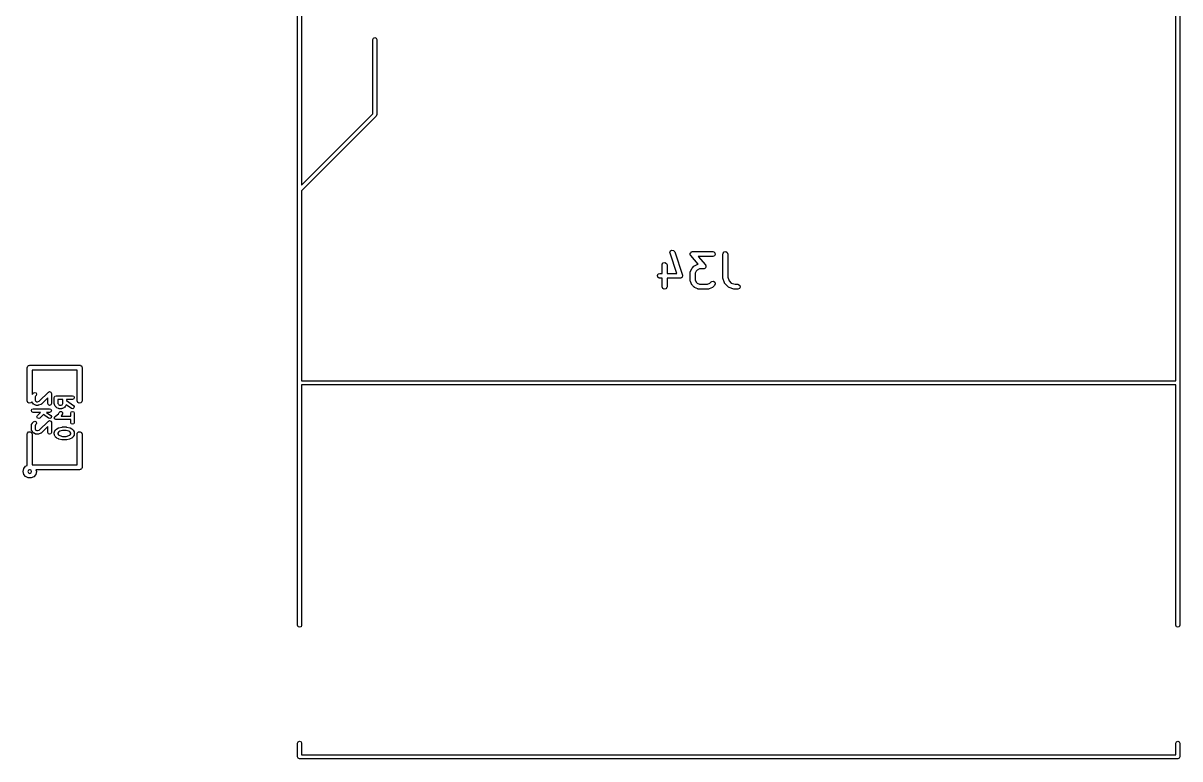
# Model space of a CAD drawing. Extents: x 0.59 to 3.09, y 0.01 to 3.59.
# Drawn here: x 0.587 to 1.979, y 0.014 to 0.899 of the extents above; entities that cross this region are included whole.
import ezdxf

# ---------------------------------------------------------------- set-up
doc = ezdxf.new("R2010")
doc.units = 0
doc.header["$MEASUREMENT"] = 0
doc.layers.add('BLACK', color=7, linetype='CONTINUOUS')

msp = doc.modelspace()

# ---------------------------------------------------------------- linework, layer by layer
at = {"layer": 'BLACK', "linetype": 'CONTINUOUS'}
for p, q in [((1.97402, 0.469094), (1.97402, 1.32972)), ((1.97874, 1.32972), (1.97874, 0.175)), ((0.917323, 0.175), (0.917323, 1.14862)), ((0.922047, 1.14764), (0.922047, 0.704325)), ((1.00787, 0.879724), (1.00857, 0.881395)), ((1.00787, 0.790152), (1.00787, 0.879724)), ((1.00857, 0.881395), (1.01024, 0.882087)), ((1.01024, 0.882087), (1.01191, 0.881395)), ((1.01191, 0.881395), (1.0126, 0.879724)), ((1.0126, 0.879724), (1.0126, 0.789173)), ((0.922047, 0.704325), (1.00787, 0.790152)), ((1.01191, 0.787503), (0.922047, 0.697644)), ((1.01233, 0.788528), (1.01191, 0.787503)), ((1.0126, 0.789173), (1.01233, 0.788528)), ((0.922047, 0.697644), (0.922047, 0.469094)), ((1.36592, 0.625394), (1.3677, 0.626355)), ((1.3677, 0.626355), (1.36967, 0.62595)), ((1.36518, 0.623515), (1.36592, 0.625394)), ((1.36533, 0.622501), (1.36518, 0.623515)), ((1.37341, 0.598266), (1.36533, 0.622501)), ((1.36967, 0.62595), (1.37093, 0.624368)), ((1.37093, 0.624368), (1.3803, 0.596247)), ((1.38959, 0.622073), (1.38971, 0.622277)), ((1.38973, 0.621289), (1.38959, 0.622073)), ((1.38971, 0.622512), (1.3902, 0.623132)), ((1.38971, 0.622277), (1.38971, 0.622512)), ((1.38975, 0.620493), (1.38973, 0.621289)), ((1.38992, 0.620204), (1.38975, 0.620493)), ((1.38994, 0.620083), (1.38992, 0.620204)), ((1.39005, 0.619995), (1.38994, 0.620083)), ((1.39028, 0.619615), (1.39005, 0.619995)), ((1.3902, 0.623132), (1.3906, 0.623822)), ((1.39924, 0.60937), (1.39028, 0.619615)), ((1.3906, 0.623822), (1.39082, 0.623902)), ((1.39082, 0.623902), (1.39097, 0.624086)), ((1.39097, 0.624086), (1.39175, 0.62424)), ((1.39175, 0.62424), (1.3925, 0.624513)), ((1.3925, 0.624513), (1.41687, 0.624513)), ((1.41687, 0.618607), (1.39901, 0.618607)), ((1.39901, 0.618607), (1.40785, 0.608506)), ((1.41687, 0.624513), (1.41788, 0.624335)), ((1.41877, 0.619298), (1.41687, 0.618607)), ((1.41788, 0.624335), (1.41943, 0.623036)), ((1.41978, 0.621047), (1.41877, 0.619298)), ((1.41943, 0.623036), (1.41978, 0.621047)), ((1.42892, 0.62156), (1.4291, 0.62257)), ((1.42892, 0.593438), (1.42892, 0.62156)), ((1.4291, 0.62257), (1.43039, 0.624117)), ((1.43039, 0.624117), (1.43238, 0.624468)), ((1.43238, 0.624468), (1.43413, 0.623458)), ((1.43413, 0.623458), (1.43482, 0.62156)), ((1.43482, 0.62156), (1.43482, 0.593917)), ((1.3558, 0.608436), (1.35598, 0.609446)), ((1.3558, 0.598266), (1.3558, 0.608436)), ((1.35598, 0.609446), (1.35728, 0.610994)), ((1.35728, 0.610994), (1.35927, 0.611344)), ((1.35927, 0.611344), (1.36102, 0.610334)), ((1.36102, 0.610334), (1.36171, 0.608436)), ((1.36171, 0.608436), (1.36171, 0.598266)), ((1.38955, 0.599063), (1.38973, 0.600073)), ((1.38955, 0.589689), (1.38955, 0.599063)), ((1.38973, 0.600073), (1.38984, 0.600208)), ((1.38984, 0.600208), (1.38986, 0.600383)), ((1.38986, 0.600383), (1.39173, 0.604133)), ((1.39173, 0.604133), (1.39226, 0.604842)), ((1.39226, 0.604842), (1.39229, 0.6049)), ((1.39229, 0.6049), (1.39416, 0.606775)), ((1.39416, 0.606775), (1.39489, 0.607281)), ((1.39489, 0.607281), (1.39493, 0.607328)), ((1.39493, 0.607328), (1.39868, 0.609203)), ((1.3968, 0.601063), (1.39545, 0.598366)), ((1.398, 0.60226), (1.3968, 0.601063)), ((1.4007, 0.603609), (1.398, 0.60226)), ((1.39868, 0.609203), (1.39924, 0.60937)), ((1.40562, 0.603609), (1.4007, 0.603609)), ((1.40637, 0.603881), (1.40562, 0.603609)), ((1.40715, 0.604036), (1.40637, 0.603881)), ((1.4073, 0.604219), (1.40715, 0.604036)), ((1.40752, 0.6043), (1.4073, 0.604219)), ((1.40792, 0.604989), (1.40752, 0.6043)), ((1.40785, 0.608506), (1.40808, 0.608126)), ((1.40842, 0.605609), (1.40792, 0.604989)), ((1.40808, 0.608126), (1.40818, 0.608038)), ((1.40818, 0.608038), (1.4082, 0.607918)), ((1.4082, 0.607918), (1.40838, 0.607629)), ((1.40838, 0.607629), (1.40839, 0.606833)), ((1.40839, 0.606833), (1.40853, 0.606049)), ((1.40853, 0.606049), (1.40841, 0.605845)), ((1.40841, 0.605845), (1.40842, 0.605609)), ((1.35022, 0.595826), (1.35123, 0.597575)), ((1.35057, 0.593837), (1.35022, 0.595826)), ((1.35212, 0.592538), (1.35057, 0.593837)), ((1.35123, 0.597575), (1.35313, 0.598266)), ((1.35313, 0.59236), (1.35212, 0.592538)), ((1.35313, 0.598266), (1.3558, 0.598266)), ((1.3558, 0.59236), (1.35313, 0.59236)), ((1.3558, 0.58219), (1.3558, 0.59236)), ((1.36171, 0.598266), (1.37341, 0.598266)), ((1.3775, 0.59236), (1.36171, 0.59236)), ((1.36171, 0.59236), (1.36171, 0.58219)), ((1.37771, 0.592438), (1.3775, 0.59236)), ((1.37794, 0.592392), (1.37771, 0.592438)), ((1.37864, 0.592776), (1.37794, 0.592392)), ((1.3794, 0.593051), (1.37864, 0.592776)), ((1.37951, 0.593247), (1.3794, 0.593051)), ((1.37971, 0.593354), (1.37951, 0.593247)), ((1.38001, 0.594103), (1.37971, 0.593354)), ((1.38041, 0.5948), (1.38001, 0.594103)), ((1.3803, 0.596247), (1.38045, 0.595232)), ((1.38045, 0.595232), (1.38037, 0.595023)), ((1.38037, 0.595023), (1.38041, 0.5948)), ((1.38961, 0.589523), (1.38955, 0.589689)), ((1.38957, 0.589351), (1.38961, 0.589523)), ((1.38986, 0.588368), (1.38957, 0.589351)), ((1.39173, 0.584619), (1.38986, 0.588368)), ((1.39178, 0.584574), (1.39173, 0.584619)), ((1.39229, 0.583851), (1.39178, 0.584574)), ((1.39545, 0.598366), (1.39545, 0.590386)), ((1.39545, 0.590386), (1.3968, 0.587688)), ((1.3968, 0.587688), (1.398, 0.586491)), ((1.398, 0.586491), (1.4007, 0.585143)), ((1.4007, 0.585143), (1.41055, 0.585143)), ((1.41055, 0.585143), (1.41325, 0.586491)), ((1.41325, 0.586491), (1.41478, 0.588027)), ((1.41478, 0.588027), (1.41562, 0.588615)), ((1.41562, 0.588615), (1.41764, 0.588791)), ((1.41764, 0.588791), (1.41929, 0.587633)), ((1.41981, 0.585682), (1.41896, 0.583851)), ((1.41929, 0.587633), (1.41981, 0.585682)), ((1.42894, 0.593378), (1.42892, 0.593438)), ((1.42907, 0.592505), (1.42894, 0.593378)), ((1.43094, 0.58688), (1.42907, 0.592505)), ((1.43105, 0.586742), (1.43094, 0.58688)), ((1.43107, 0.586566), (1.43105, 0.586742)), ((1.43166, 0.585726), (1.43107, 0.586566)), ((1.43541, 0.581977), (1.43166, 0.585726)), ((1.43482, 0.593917), (1.43633, 0.589409)), ((1.43633, 0.589409), (1.43909, 0.586645)), ((1.43909, 0.586645), (1.4436, 0.585143)), ((1.4436, 0.585143), (1.44687, 0.585143)), ((1.44687, 0.585143), (1.44788, 0.584964)), ((1.44788, 0.584964), (1.44943, 0.583666)), ((1.35649, 0.580292), (1.3558, 0.58219)), ((1.35824, 0.579282), (1.35649, 0.580292)), ((1.36023, 0.579633), (1.35824, 0.579282)), ((1.36153, 0.58118), (1.36023, 0.579633)), ((1.36171, 0.58219), (1.36153, 0.58118)), ((1.39416, 0.581977), (1.39229, 0.583851)), ((1.39422, 0.581949), (1.39416, 0.581977)), ((1.39493, 0.581424), (1.39422, 0.581949)), ((1.39868, 0.579549), (1.39493, 0.581424)), ((1.39885, 0.579529), (1.39868, 0.579549)), ((1.39899, 0.579415), (1.39885, 0.579529)), ((1.4, 0.579237), (1.39899, 0.579415)), ((1.41125, 0.579237), (1.4, 0.579237)), ((1.41141, 0.579297), (1.41125, 0.579237)), ((1.41159, 0.579256), (1.41141, 0.579297)), ((1.41257, 0.579549), (1.41159, 0.579256)), ((1.41632, 0.581424), (1.41257, 0.579549)), ((1.41636, 0.58147), (1.41632, 0.581424)), ((1.41709, 0.581977), (1.41636, 0.58147)), ((1.41896, 0.583851), (1.41709, 0.581977)), ((1.43557, 0.581902), (1.43541, 0.581977)), ((1.43566, 0.581752), (1.43557, 0.581902)), ((1.43656, 0.581263), (1.43566, 0.581752)), ((1.44219, 0.579389), (1.43656, 0.581263)), ((1.44225, 0.57939), (1.44219, 0.579389)), ((1.44312, 0.579237), (1.44225, 0.57939)), ((1.44687, 0.579237), (1.44312, 0.579237)), ((1.44877, 0.579928), (1.44687, 0.579237)), ((1.44978, 0.581677), (1.44877, 0.579928)), ((1.44943, 0.583666), (1.44978, 0.581677)), ((0.592718, 0.486598), (0.593102, 0.487262)), ((0.593102, 0.487262), (0.593352, 0.487353)), ((0.593352, 0.487353), (0.593524, 0.487557)), ((0.593524, 0.487557), (0.594279, 0.48769)), ((0.594279, 0.48769), (0.595, 0.487953)), ((0.595, 0.487953), (0.655, 0.487953)), ((0.655, 0.487953), (0.655384, 0.487885)), ((0.655384, 0.487885), (0.655513, 0.487908)), ((0.655513, 0.487908), (0.655626, 0.487842)), ((0.655626, 0.487842), (0.65601, 0.487775)), ((0.65601, 0.487775), (0.656598, 0.487282)), ((0.656598, 0.487282), (0.657262, 0.486898)), ((0.592047, 0.485), (0.592115, 0.485384)), ((0.592047, 0.445), (0.592047, 0.485)), ((0.592092, 0.485513), (0.592158, 0.485626)), ((0.592115, 0.485384), (0.592092, 0.485513)), ((0.592158, 0.485626), (0.592225, 0.48601)), ((0.592225, 0.48601), (0.592718, 0.486598)), ((0.652047, 0.482047), (0.597953, 0.482047)), ((0.597953, 0.482047), (0.597953, 0.452458)), ((0.652047, 0.445), (0.652047, 0.482047)), ((0.657262, 0.486898), (0.657353, 0.486648)), ((0.657353, 0.486648), (0.657557, 0.486476)), ((0.657557, 0.486476), (0.65769, 0.485721)), ((0.65769, 0.485721), (0.657953, 0.485)), ((0.657953, 0.485), (0.657953, 0.445)), ((0.922047, 0.469094), (1.97402, 0.469094)), ((1.97402, 0.46437), (0.922047, 0.46437)), ((0.922047, 0.46437), (0.922047, 0.175)), ((1.97402, 0.175), (1.97402, 0.46437)), ((0.597953, 0.452458), (0.598227, 0.453007)), ((0.598227, 0.453007), (0.598494, 0.453239)), ((0.598494, 0.453239), (0.59863, 0.453566)), ((0.59863, 0.453566), (0.599568, 0.454504)), ((0.599568, 0.454504), (0.601088, 0.455133)), ((0.601088, 0.455133), (0.602608, 0.454504)), ((0.601917, 0.450772), (0.601362, 0.449661)), ((0.601362, 0.449661), (0.601362, 0.445986)), ((0.601362, 0.445986), (0.601917, 0.444876)), ((0.602608, 0.451463), (0.601917, 0.450772)), ((0.602608, 0.454504), (0.603238, 0.452983)), ((0.603238, 0.452983), (0.602608, 0.451463)), ((0.606493, 0.444544), (0.617392, 0.455442)), ((0.616762, 0.448731), (0.609175, 0.441144)), ((0.616762, 0.441726), (0.616762, 0.448731)), ((0.617392, 0.455442), (0.618912, 0.456071)), ((0.618912, 0.456071), (0.620432, 0.455442)), ((0.620432, 0.455442), (0.621062, 0.453921)), ((0.621062, 0.453921), (0.621062, 0.441726)), ((0.624562, 0.448921), (0.625192, 0.450442)), ((0.624562, 0.441417), (0.624562, 0.448921)), ((0.625192, 0.450442), (0.626712, 0.451071)), ((0.626712, 0.451071), (0.646412, 0.451071)), ((0.628862, 0.446771), (0.628862, 0.441924)), ((0.634881, 0.446771), (0.628862, 0.446771)), ((0.634881, 0.441924), (0.634881, 0.446771)), ((0.646412, 0.446771), (0.639181, 0.446771)), ((0.639181, 0.446771), (0.639181, 0.44535)), ((0.639181, 0.44535), (0.647645, 0.439426)), ((0.646412, 0.451071), (0.647932, 0.450442)), ((0.647932, 0.447401), (0.646412, 0.446771)), ((0.647932, 0.450442), (0.648562, 0.448921)), ((0.648562, 0.448921), (0.647932, 0.447401)), ((0.592738, 0.443102), (0.592047, 0.445)), ((0.594487, 0.442092), (0.592738, 0.443102)), ((0.596476, 0.442443), (0.594487, 0.442092)), ((0.597635, 0.443824), (0.596476, 0.442443)), ((0.597062, 0.433283), (0.597692, 0.434804)), ((0.597692, 0.431763), (0.597062, 0.433283)), ((0.598227, 0.442641), (0.597635, 0.443824)), ((0.597692, 0.434804), (0.599212, 0.435433)), ((0.599212, 0.431133), (0.597692, 0.431763)), ((0.598494, 0.442409), (0.598227, 0.442641)), ((0.59863, 0.442082), (0.598494, 0.442409)), ((0.599568, 0.441144), (0.59863, 0.442082)), ((0.599212, 0.435433), (0.618912, 0.435433)), ((0.599895, 0.441009), (0.599568, 0.441144)), ((0.600127, 0.440741), (0.599895, 0.441009)), ((0.602003, 0.439803), (0.600127, 0.440741)), ((0.601917, 0.444876), (0.602362, 0.444431)), ((0.602502, 0.439768), (0.602003, 0.439803)), ((0.602362, 0.444431), (0.603472, 0.443876)), ((0.602964, 0.439576), (0.602502, 0.439768)), ((0.60484, 0.439576), (0.602964, 0.439576)), ((0.603472, 0.443876), (0.604492, 0.443876)), ((0.604492, 0.443876), (0.606493, 0.444544)), ((0.605167, 0.439712), (0.60484, 0.439576)), ((0.60552, 0.439687), (0.605167, 0.439712)), ((0.608335, 0.440625), (0.60552, 0.439687)), ((0.608713, 0.440953), (0.608335, 0.440625)), ((0.609175, 0.441144), (0.608713, 0.440953)), ((0.617392, 0.440206), (0.616762, 0.441726)), ((0.618912, 0.439576), (0.617392, 0.440206)), ((0.620432, 0.440206), (0.618912, 0.439576)), ((0.618912, 0.435433), (0.620432, 0.434804)), ((0.620432, 0.431763), (0.618912, 0.431133)), ((0.621062, 0.441726), (0.620432, 0.440206)), ((0.620432, 0.434804), (0.621062, 0.433283)), ((0.621062, 0.433283), (0.620432, 0.431763)), ((0.624753, 0.440954), (0.624562, 0.441417)), ((0.624789, 0.440455), (0.624753, 0.440954)), ((0.625727, 0.438579), (0.624789, 0.440455)), ((0.625994, 0.438347), (0.625727, 0.438579)), ((0.62613, 0.43802), (0.625994, 0.438347)), ((0.627068, 0.437082), (0.62613, 0.43802)), ((0.627395, 0.436947), (0.627068, 0.437082)), ((0.627627, 0.436679), (0.627395, 0.436947)), ((0.629503, 0.435741), (0.627627, 0.436679)), ((0.628862, 0.441924), (0.629417, 0.440814)), ((0.629417, 0.440814), (0.629862, 0.440369)), ((0.630002, 0.435706), (0.629503, 0.435741)), ((0.629862, 0.440369), (0.630972, 0.439814)), ((0.630464, 0.435514), (0.630002, 0.435706)), ((0.630417, 0.431121), (0.631661, 0.432199)), ((0.633279, 0.435514), (0.630464, 0.435514)), ((0.630972, 0.439814), (0.632771, 0.439814)), ((0.631661, 0.432199), (0.633302, 0.432083)), ((0.632771, 0.439814), (0.633881, 0.440369)), ((0.633741, 0.435706), (0.633279, 0.435514)), ((0.633302, 0.432083), (0.63438, 0.430839)), ((0.63424, 0.435741), (0.633741, 0.435706)), ((0.633881, 0.440369), (0.634326, 0.440814)), ((0.636116, 0.436679), (0.63424, 0.435741)), ((0.634326, 0.440814), (0.634881, 0.441924)), ((0.636348, 0.436947), (0.636116, 0.436679)), ((0.636675, 0.437082), (0.636348, 0.436947)), ((0.637613, 0.43802), (0.636675, 0.437082)), ((0.637749, 0.438347), (0.637613, 0.43802)), ((0.638016, 0.438579), (0.637749, 0.438347)), ((0.638882, 0.440311), (0.638016, 0.438579)), ((0.645179, 0.435903), (0.638882, 0.440311)), ((0.644262, 0.43016), (0.644892, 0.43168)), ((0.644892, 0.43168), (0.646412, 0.43231)), ((0.646786, 0.435547), (0.645179, 0.435903)), ((0.646412, 0.43231), (0.647932, 0.43168)), ((0.648173, 0.436431), (0.646786, 0.435547)), ((0.647645, 0.439426), (0.648529, 0.438038)), ((0.647932, 0.43168), (0.648562, 0.43016)), ((0.648529, 0.438038), (0.648173, 0.436431)), ((0.652738, 0.443102), (0.652047, 0.445)), ((0.654487, 0.442092), (0.652738, 0.443102)), ((0.656476, 0.442443), (0.654487, 0.442092)), ((0.657775, 0.44399), (0.656476, 0.442443)), ((0.657953, 0.445), (0.657775, 0.44399)), ((0.597289, 0.416421), (0.598227, 0.418297)), ((0.598227, 0.418297), (0.598494, 0.418529)), ((0.598494, 0.418529), (0.59863, 0.418856)), ((0.59863, 0.418856), (0.599568, 0.419794)), ((0.608093, 0.431133), (0.599212, 0.431133)), ((0.599568, 0.419794), (0.601088, 0.420424)), ((0.601088, 0.420424), (0.602608, 0.419794)), ((0.602608, 0.419794), (0.603238, 0.418274)), ((0.603238, 0.418274), (0.602608, 0.416754)), ((0.603629, 0.425779), (0.604258, 0.427299)), ((0.604258, 0.424258), (0.603629, 0.425779)), ((0.604258, 0.427299), (0.608093, 0.431133)), ((0.605779, 0.423629), (0.604258, 0.424258)), ((0.607299, 0.424258), (0.605779, 0.423629)), ((0.606493, 0.409834), (0.617392, 0.420732)), ((0.611609, 0.428568), (0.607299, 0.424258)), ((0.617622, 0.424059), (0.611609, 0.428568)), ((0.618912, 0.431133), (0.615356, 0.431133)), ((0.615356, 0.431133), (0.620202, 0.427499)), ((0.617392, 0.420732), (0.618912, 0.421362)), ((0.619216, 0.42365), (0.617622, 0.424059)), ((0.618912, 0.421362), (0.620432, 0.420732)), ((0.620632, 0.424489), (0.619216, 0.42365)), ((0.620202, 0.427499), (0.62104, 0.426083)), ((0.620432, 0.420732), (0.621062, 0.419212)), ((0.62104, 0.426083), (0.620632, 0.424489)), ((0.621062, 0.419212), (0.621062, 0.407017)), ((0.624562, 0.424531), (0.624647, 0.424736)), ((0.624801, 0.423952), (0.624562, 0.424531)), ((0.624604, 0.424953), (0.624952, 0.425473)), ((0.624647, 0.424736), (0.624604, 0.424953)), ((0.624923, 0.423338), (0.624801, 0.423952)), ((0.625107, 0.423215), (0.624923, 0.423338)), ((0.624952, 0.425473), (0.625192, 0.426051)), ((0.625192, 0.423011), (0.625107, 0.423215)), ((0.625192, 0.426051), (0.625396, 0.426136)), ((0.62577, 0.422771), (0.625192, 0.423011)), ((0.625396, 0.426136), (0.625519, 0.42632)), ((0.625519, 0.42632), (0.628157, 0.428078)), ((0.62629, 0.422423), (0.62577, 0.422771)), ((0.626507, 0.422466), (0.62629, 0.422423)), ((0.626712, 0.422381), (0.626507, 0.422466)), ((0.644262, 0.422381), (0.626712, 0.422381)), ((0.628157, 0.428078), (0.629635, 0.429557)), ((0.629635, 0.429557), (0.630417, 0.431121)), ((0.632923, 0.426763), (0.632841, 0.426681)), ((0.632841, 0.426681), (0.644262, 0.426681)), ((0.633058, 0.42709), (0.632923, 0.426763)), ((0.633325, 0.427322), (0.633058, 0.42709)), ((0.634263, 0.429198), (0.633325, 0.427322)), ((0.63438, 0.430839), (0.634263, 0.429198)), ((0.644262, 0.426681), (0.644262, 0.43016)), ((0.644262, 0.418902), (0.644262, 0.422381)), ((0.644892, 0.417382), (0.644262, 0.418902)), ((0.648562, 0.418902), (0.647932, 0.417382)), ((0.648562, 0.43016), (0.648562, 0.418902)), ((0.592047, 0.405), (0.592225, 0.40601)), ((0.592047, 0.367183), (0.592047, 0.405)), ((0.592225, 0.40601), (0.593524, 0.407557)), ((0.593524, 0.407557), (0.595513, 0.407908)), ((0.595513, 0.407908), (0.597262, 0.406898)), ((0.597062, 0.41546), (0.597253, 0.415922)), ((0.597062, 0.410769), (0.597062, 0.41546)), ((0.597253, 0.410307), (0.597062, 0.410769)), ((0.597253, 0.415922), (0.597289, 0.416421)), ((0.597289, 0.409808), (0.597253, 0.410307)), ((0.597262, 0.406898), (0.597953, 0.405)), ((0.598227, 0.407931), (0.597289, 0.409808)), ((0.597953, 0.405), (0.597953, 0.367953)), ((0.598494, 0.407699), (0.598227, 0.407931)), ((0.59863, 0.407373), (0.598494, 0.407699)), ((0.599568, 0.406435), (0.59863, 0.407373)), ((0.599895, 0.406299), (0.599568, 0.406435)), ((0.600127, 0.406032), (0.599895, 0.406299)), ((0.602003, 0.405094), (0.600127, 0.406032)), ((0.601917, 0.416062), (0.601362, 0.414952)), ((0.601362, 0.414952), (0.601362, 0.411277)), ((0.601362, 0.411277), (0.601917, 0.410166)), ((0.602608, 0.416754), (0.601917, 0.416062)), ((0.601917, 0.410166), (0.602362, 0.409722)), ((0.602502, 0.405058), (0.602003, 0.405094)), ((0.602362, 0.409722), (0.603472, 0.409167)), ((0.602964, 0.404867), (0.602502, 0.405058)), ((0.60484, 0.404867), (0.602964, 0.404867)), ((0.603472, 0.409167), (0.604492, 0.409167)), ((0.604492, 0.409167), (0.606493, 0.409834)), ((0.605167, 0.405002), (0.60484, 0.404867)), ((0.60552, 0.404977), (0.605167, 0.405002)), ((0.608335, 0.405915), (0.60552, 0.404977)), ((0.608713, 0.406243), (0.608335, 0.405915)), ((0.609175, 0.406434), (0.608713, 0.406243)), ((0.616762, 0.414021), (0.609175, 0.406434)), ((0.616762, 0.407017), (0.616762, 0.414021)), ((0.617392, 0.405496), (0.616762, 0.407017)), ((0.618912, 0.404867), (0.617392, 0.405496)), ((0.620432, 0.405496), (0.618912, 0.404867)), ((0.621062, 0.407017), (0.620432, 0.405496)), ((0.624562, 0.406707), (0.624753, 0.40717)), ((0.624562, 0.404831), (0.624562, 0.406707)), ((0.624753, 0.404369), (0.624562, 0.404831)), ((0.624753, 0.40717), (0.624789, 0.407669)), ((0.624789, 0.403869), (0.624753, 0.404369)), ((0.624789, 0.407669), (0.625727, 0.409545)), ((0.625727, 0.401993), (0.624789, 0.403869)), ((0.625727, 0.409545), (0.625994, 0.409777)), ((0.625994, 0.409777), (0.62613, 0.410104)), ((0.62613, 0.410104), (0.627068, 0.411042)), ((0.627068, 0.411042), (0.627395, 0.411177)), ((0.627395, 0.411177), (0.627627, 0.411444)), ((0.627627, 0.411444), (0.629503, 0.412383)), ((0.629417, 0.40731), (0.628862, 0.4062)), ((0.628862, 0.4062), (0.628862, 0.405339)), ((0.628862, 0.405339), (0.629417, 0.404228)), ((0.629862, 0.407754), (0.629417, 0.40731)), ((0.629417, 0.404228), (0.629862, 0.403784)), ((0.629503, 0.412383), (0.629746, 0.4124)), ((0.629746, 0.4124), (0.629943, 0.412545)), ((0.631215, 0.408431), (0.629862, 0.407754)), ((0.629862, 0.403784), (0.631215, 0.403107)), ((0.629943, 0.412545), (0.633695, 0.413483)), ((0.634481, 0.409248), (0.631215, 0.408431)), ((0.633695, 0.413483), (0.633965, 0.413443)), ((0.633965, 0.413443), (0.634217, 0.413548)), ((0.634217, 0.413548), (0.638907, 0.413548)), ((0.638643, 0.409248), (0.634481, 0.409248)), ((0.641909, 0.408431), (0.638643, 0.409248)), ((0.638907, 0.413548), (0.639159, 0.413443)), ((0.639159, 0.413443), (0.639429, 0.413483)), ((0.639429, 0.413483), (0.643181, 0.412545)), ((0.643262, 0.407754), (0.641909, 0.408431)), ((0.641909, 0.403107), (0.643262, 0.403784)), ((0.643181, 0.412545), (0.643377, 0.4124)), ((0.643707, 0.40731), (0.643262, 0.407754)), ((0.643262, 0.403784), (0.643707, 0.404228)), ((0.643377, 0.4124), (0.643621, 0.412383)), ((0.643621, 0.412383), (0.645497, 0.411444)), ((0.644262, 0.4062), (0.643707, 0.40731)), ((0.643707, 0.404228), (0.644262, 0.405339)), ((0.644262, 0.405339), (0.644262, 0.4062)), ((0.646412, 0.416752), (0.644892, 0.417382)), ((0.645497, 0.411444), (0.645729, 0.411177)), ((0.645729, 0.411177), (0.646056, 0.411042)), ((0.646056, 0.411042), (0.646994, 0.410104)), ((0.647932, 0.417382), (0.646412, 0.416752)), ((0.646994, 0.410104), (0.647129, 0.409777)), ((0.647129, 0.409777), (0.647397, 0.409545)), ((0.647397, 0.409545), (0.648335, 0.407669)), ((0.648335, 0.403869), (0.647397, 0.401993)), ((0.648335, 0.407669), (0.64837, 0.40717)), ((0.64837, 0.404369), (0.648335, 0.403869)), ((0.64837, 0.40717), (0.648562, 0.406707)), ((0.648562, 0.404831), (0.64837, 0.404369)), ((0.648562, 0.406707), (0.648562, 0.404831)), ((0.652047, 0.405), (0.652225, 0.40601)), ((0.652047, 0.367953), (0.652047, 0.405)), ((0.652225, 0.40601), (0.653524, 0.407557)), ((0.653524, 0.407557), (0.655513, 0.407908)), ((0.655513, 0.407908), (0.657262, 0.406898)), ((0.657262, 0.406898), (0.657953, 0.405)), ((0.657953, 0.405), (0.657953, 0.365)), ((0.625994, 0.401761), (0.625727, 0.401993)), ((0.62613, 0.401434), (0.625994, 0.401761)), ((0.627068, 0.400496), (0.62613, 0.401434)), ((0.627395, 0.400361), (0.627068, 0.400496)), ((0.627627, 0.400094), (0.627395, 0.400361)), ((0.629503, 0.399156), (0.627627, 0.400094)), ((0.629746, 0.399138), (0.629503, 0.399156)), ((0.629943, 0.398993), (0.629746, 0.399138)), ((0.633695, 0.398055), (0.629943, 0.398993)), ((0.631215, 0.403107), (0.634481, 0.402291)), ((0.633965, 0.398095), (0.633695, 0.398055)), ((0.634217, 0.397991), (0.633965, 0.398095)), ((0.638907, 0.397991), (0.634217, 0.397991)), ((0.634481, 0.402291), (0.638642, 0.402291)), ((0.638642, 0.402291), (0.641909, 0.403107)), ((0.639159, 0.398095), (0.638907, 0.397991)), ((0.639429, 0.398055), (0.639159, 0.398095)), ((0.643181, 0.398993), (0.639429, 0.398055)), ((0.643377, 0.399138), (0.643181, 0.398993)), ((0.643621, 0.399156), (0.643377, 0.399138)), ((0.645497, 0.400094), (0.643621, 0.399156)), ((0.645729, 0.400361), (0.645497, 0.400094)), ((0.646056, 0.400496), (0.645729, 0.400361)), ((0.646994, 0.401434), (0.646056, 0.400496)), ((0.647129, 0.401761), (0.646994, 0.401434)), ((0.647397, 0.401993), (0.647129, 0.401761)), ((0.587047, 0.360014), (0.58784, 0.363461)), ((0.58784, 0.363461), (0.590049, 0.366224)), ((0.590049, 0.366224), (0.592047, 0.367183)), ((0.594714, 0.362098), (0.593433, 0.361567)), ((0.595, 0.362047), (0.594714, 0.362098)), ((0.595407, 0.362047), (0.595, 0.362047)), ((0.596567, 0.361567), (0.595407, 0.362047)), ((0.597953, 0.367953), (0.652047, 0.367953)), ((0.655, 0.362047), (0.602486, 0.362047)), ((0.602486, 0.362047), (0.602953, 0.36)), ((0.655721, 0.36231), (0.655, 0.362047)), ((0.656476, 0.362443), (0.655721, 0.36231)), ((0.656648, 0.362647), (0.656476, 0.362443)), ((0.656898, 0.362738), (0.656648, 0.362647)), ((0.657282, 0.363402), (0.656898, 0.362738)), ((0.657775, 0.36399), (0.657282, 0.363402)), ((0.657842, 0.364374), (0.657775, 0.36399)), ((0.657908, 0.364487), (0.657842, 0.364374)), ((0.657953, 0.365), (0.657885, 0.364616)), ((0.657885, 0.364616), (0.657908, 0.364487)), ((0.58705, 0.36), (0.587047, 0.360014)), ((0.587828, 0.356564), (0.58705, 0.36)), ((0.590028, 0.353793), (0.587828, 0.356564)), ((0.593211, 0.352251), (0.590028, 0.353793)), ((0.593433, 0.361567), (0.592784, 0.36)), ((0.592784, 0.36), (0.593433, 0.358433)), ((0.596748, 0.352242), (0.593211, 0.352251)), ((0.593433, 0.358433), (0.595, 0.357784)), ((0.595, 0.357784), (0.596567, 0.358433)), ((0.597216, 0.36), (0.596567, 0.361567)), ((0.596567, 0.358433), (0.597216, 0.36)), ((0.59994, 0.353767), (0.596748, 0.352242)), ((0.602154, 0.356526), (0.59994, 0.353767)), ((0.602953, 0.359972), (0.602154, 0.356526)), ((0.602953, 0.36), (0.602953, 0.359972)), ((0.918015, 0.17333), (0.917323, 0.175)), ((0.919685, 0.172638), (0.918015, 0.17333)), ((0.921355, 0.17333), (0.919685, 0.172638)), ((0.922047, 0.175), (0.921355, 0.17333)), ((1.97471, 0.17333), (1.97402, 0.175)), ((1.97638, 0.172638), (1.97471, 0.17333)), ((1.97805, 0.17333), (1.97638, 0.172638)), ((1.97874, 0.175), (1.97805, 0.17333)), ((0.917323, 0.033268), (0.918015, 0.034938)), ((0.917323, 0.016732), (0.917323, 0.033268)), ((0.918015, 0.034938), (0.919685, 0.03563)), ((0.919685, 0.03563), (0.921355, 0.034938)), ((0.921355, 0.034938), (0.922047, 0.033268)), ((0.922047, 0.033268), (0.922047, 0.019095)), ((1.97402, 0.033268), (1.97471, 0.034938)), ((1.97402, 0.019095), (1.97402, 0.033268)), ((1.97471, 0.034938), (1.97638, 0.03563)), ((1.97638, 0.03563), (1.97805, 0.034938)), ((1.97805, 0.034938), (1.97874, 0.033268)), ((1.97874, 0.033268), (1.97874, 0.016732)), ((0.918015, 0.015062), (0.917323, 0.016732)), ((0.919685, 0.01437), (0.918015, 0.015062)), ((1.97638, 0.01437), (0.919685, 0.01437)), ((0.922047, 0.019095), (1.97402, 0.019095)), ((1.97805, 0.015062), (1.97638, 0.01437)), ((1.97874, 0.016732), (1.97805, 0.015062))]:
    msp.add_line(p, q, dxfattribs=at)

doc.saveas('drawing.dxf')
